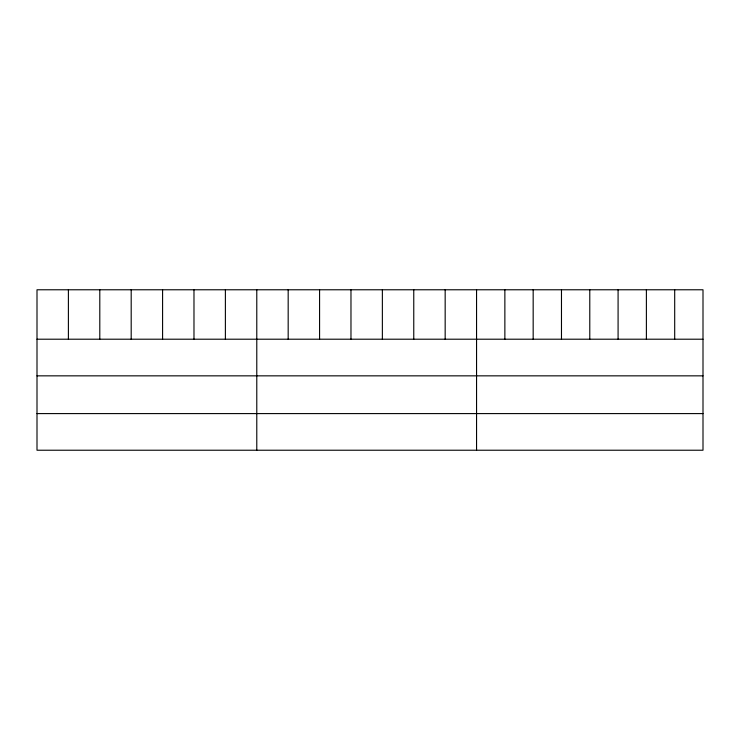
<?xml version="1.0" encoding="UTF-8"?>
<svg xmlns="http://www.w3.org/2000/svg" width="740" height="740" viewBox="0 0 740 740"><rect width="100%" height="100%" fill="white"/><g stroke="black" fill="none" stroke-linecap="round" stroke-linejoin="round"><path stroke-width="1.11" d="M703 339.207L703 450.225L37 450.225L37 289.775L703 289.775L703 339.207L37 339.207M37 375.846L703 375.846M37 413.595L703 413.595M674.695 289.775L674.695 339.207M646.39 289.775L646.39 339.207M618.085 289.775L618.085 339.207M589.78 289.775L589.78 339.207M561.475 289.775L561.475 339.207M533.17 289.775L533.17 339.207M504.865 289.775L504.865 339.207M476.56 289.775L476.56 450.225M445.166 289.775L445.166 339.207M413.762 289.775L413.762 339.207M382.367 289.775L382.367 339.207M350.973 289.775L350.973 339.207M319.578 289.775L319.578 339.207M288.175 289.775L288.175 339.207M256.78 289.775L256.78 450.225M225.386 289.775L225.386 339.207M193.982 289.775L193.982 339.207M162.587 289.775L162.587 339.207M131.193 289.775L131.193 339.207M99.798 289.775L99.798 339.207M68.395 289.775L68.395 339.207"/></g></svg>
